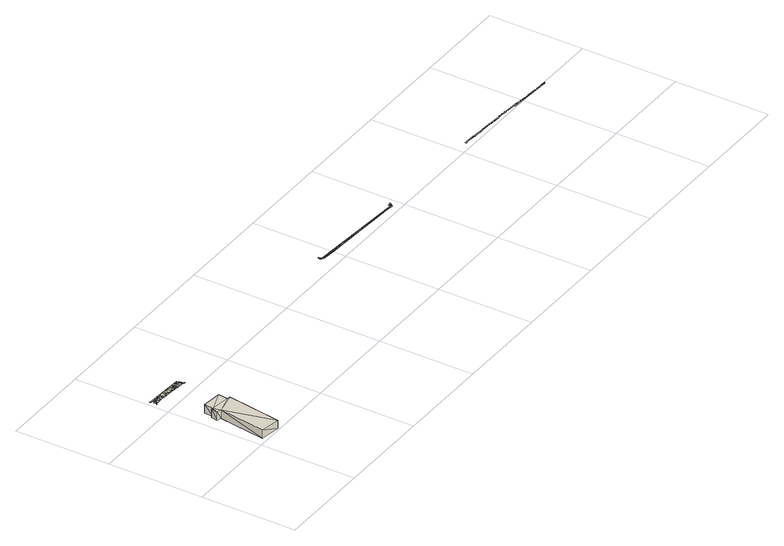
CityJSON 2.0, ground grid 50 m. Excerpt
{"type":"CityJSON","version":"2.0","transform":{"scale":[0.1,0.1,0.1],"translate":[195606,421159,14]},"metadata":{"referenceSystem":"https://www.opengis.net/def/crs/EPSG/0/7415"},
"CityObjects":{
"building1":{"type":"Building","attributes":{"3df_class":"Building","baseheight":15.1,"roofheight":4.62,"aanduidingrecordinactief":"0","pandstatus":"Pand in gebruik","aanduidingrecordcorrectie":"0","bouwjaar":"1962","begindatumtijdvakgeldigheid":"20110523","einddatumtijdvakgeldigheid":"21991231","shape_length":"92.80618834006887","shape_area":"360.55166550304006"},"geometry":[{"type":"Solid","lod":"1","boundaries":[[[[0,1,2]],[[0,3,1]],[[2,4,0]],[[5,6,0]],[[7,8,2]],[[0,4,5]],[[2,9,4]],[[2,8,9]],[[10,2,11]],[[10,7,2]],[[11,1,12]],[[11,2,1]],[[12,3,13]],[[12,1,3]],[[13,0,14]],[[13,3,0]],[[14,6,15]],[[14,0,6]],[[15,5,16]],[[15,6,5]],[[16,4,17]],[[16,5,4]],[[17,9,18]],[[17,4,9]],[[18,8,19]],[[18,9,8]],[[19,7,10]],[[19,8,7]],[[12,14,11]],[[13,14,12]],[[17,11,14]],[[15,16,14]],[[19,10,11]],[[17,14,16]],[[18,11,17]],[[19,11,18]]]]}]},
"landuse1":{"type":"LandUse","attributes":{"3df_class":"Terrain","bgt_status":"bestaand","bgt_functie":"berm","relatievehoogteligging":0,"bgt_fysiekvoorkomen":"half verhard","ondersteunendwegdeeloptalud":"false","plus_fysiekvoorkomen":"grasklinkers","aantal_punten":0},"geometry":[{"type":"MultiSurface","lod":"1","boundaries":[[[20,21,22]],[[23,24,25]],[[26,25,27]],[[28,29,30]],[[31,32,33]],[[34,35,36]],[[37,38,39]],[[40,34,36]],[[41,36,42]],[[43,44,45]],[[44,43,46]],[[46,47,48]],[[48,49,50]],[[51,52,53]],[[49,54,55]],[[56,57,58]],[[59,51,60]],[[53,23,61]],[[62,63,64]],[[65,66,67]],[[21,68,69]],[[21,20,68]],[[70,20,22]],[[71,72,73]],[[71,74,72]],[[71,75,76]],[[71,77,75]],[[71,78,77]],[[71,79,78]],[[80,48,50]],[[50,49,81]],[[40,82,38]],[[34,40,83]],[[25,24,27]],[[61,25,26]],[[47,49,48]],[[34,53,84]],[[30,72,28]],[[60,51,33]],[[21,69,85]],[[32,31,62]],[[65,61,66]],[[86,22,66]],[[21,85,64]],[[87,54,88]],[[67,22,21]],[[63,61,89]],[[51,31,33]],[[90,50,57]],[[37,39,83]],[[40,38,83]],[[89,61,65]],[[67,64,89]],[[61,23,25]],[[34,23,53]],[[51,53,31]],[[47,54,49]],[[91,92,43]],[[56,90,57]],[[93,82,94]],[[94,82,41]],[[64,67,21]],[[85,62,64]],[[62,31,63]],[[32,62,95]],[[69,68,96]],[[85,69,96]],[[82,93,97]],[[39,82,97]],[[98,81,55]],[[59,58,51]],[[57,81,98]],[[58,57,52]],[[72,74,70]],[[61,26,30]],[[29,61,30]],[[61,29,86]],[[88,54,43]],[[49,55,81]],[[94,99,91]],[[34,42,35]],[[91,99,92]],[[93,94,45]],[[98,53,52]],[[57,98,52]],[[53,61,63]],[[31,53,63]],[[42,99,41]],[[87,55,54]],[[43,92,88]],[[44,93,45]],[[36,82,40]],[[94,41,99]],[[36,35,42]],[[82,36,41]],[[86,72,22]],[[29,28,86]],[[73,26,79]],[[71,73,79]],[[30,26,73]],[[72,30,73]],[[22,67,66]],[[70,22,72]],[[89,65,67]],[[63,89,64]],[[86,28,72]],[[61,86,66]],[[42,34,84]],[[99,42,84]],[[84,53,88]],[[99,84,92]],[[88,53,87]],[[84,88,92]],[[38,82,39]],[[83,38,37]],[[43,54,47]],[[46,43,47]],[[45,94,91]],[[43,45,91]],[[58,52,51]],[[56,58,59]],[[50,81,57]],[[80,50,90]],[[87,53,98]],[[55,87,98]],[[85,96,95]],[[62,85,95]],[[100,75,101]],[[100,76,75]],[[101,77,102]],[[101,75,77]],[[102,78,103]],[[102,77,78]],[[103,79,104]],[[103,78,79]],[[104,26,105]],[[104,79,26]]]}]},
"plantcover1":{"type":"PlantCover","attributes":{"3df_class":"Forest","bgt_fysiekvoorkomen":"groenvoorziening","bgt_status":"bestaand","identificatienamespace":"NL.IMGeo","begroeidterreindeeloptalud":"false","relatievehoogteligging":0,"aantal_punten":0},"geometry":[{"type":"MultiSurface","lod":"1","boundaries":[[[106,107,108]],[[108,109,110]],[[108,107,109]],[[111,112,113]],[[114,115,116]],[[117,118,116]],[[116,118,114]],[[119,120,121]],[[122,117,120]],[[123,122,119]],[[124,110,125]],[[106,126,107]],[[124,108,110]],[[127,128,129]],[[130,124,125]],[[131,132,133]],[[128,127,134]],[[128,134,135]],[[106,122,136]],[[135,122,128]],[[137,138,139]],[[116,115,120]],[[117,116,120]],[[129,128,140]],[[141,142,143]],[[144,145,146]],[[147,148,149]],[[150,138,142]],[[151,152,153]],[[154,151,155]],[[106,148,111]],[[156,157,158]],[[154,159,160]],[[144,161,145]],[[154,160,156]],[[162,132,139]],[[163,148,164]],[[132,122,135]],[[165,154,166]],[[142,167,150]],[[158,161,144]],[[168,148,147]],[[126,113,112]],[[162,136,132]],[[169,148,163]],[[170,129,121]],[[141,171,170]],[[141,121,172]],[[167,142,172]],[[170,173,134]],[[170,133,173]],[[170,127,129]],[[141,170,121]],[[123,140,122]],[[120,119,122]],[[169,151,153]],[[155,169,163]],[[138,150,139]],[[167,136,150]],[[131,143,137]],[[141,131,171]],[[154,144,146]],[[169,155,151]],[[151,154,174]],[[149,148,153]],[[175,136,167]],[[172,175,167]],[[119,121,129]],[[140,119,129]],[[152,151,174]],[[168,147,112]],[[153,152,149]],[[169,153,148]],[[136,122,132]],[[106,136,148]],[[161,164,136]],[[175,146,145]],[[145,161,136]],[[175,145,136]],[[164,148,136]],[[159,165,161]],[[155,163,164]],[[166,155,164]],[[166,154,155]],[[159,154,165]],[[171,131,133]],[[170,171,133]],[[134,132,135]],[[170,134,127]],[[111,148,176]],[[112,111,176]],[[176,148,168]],[[112,176,168]],[[157,159,161]],[[144,154,156]],[[156,160,157]],[[144,156,158]],[[113,126,106]],[[111,113,106]],[[142,138,143]],[[172,142,141]],[[150,136,162]],[[139,150,162]],[[172,121,112]],[[154,172,112]],[[146,175,172]],[[154,146,172]],[[157,160,159]],[[158,157,161]],[[143,138,137]],[[141,143,131]],[[173,133,132]],[[134,173,132]],[[165,166,164]],[[161,165,164]],[[137,139,132]],[[131,137,132]],[[174,149,152]],[[174,147,149]],[[140,128,122]],[[119,140,123]],[[174,154,112]],[[147,174,112]],[[177,118,178]],[[177,114,118]],[[178,117,179]],[[178,118,117]],[[179,122,180]],[[179,117,122]],[[180,106,181]],[[180,122,106]],[[181,108,182]],[[181,106,108]],[[182,124,183]],[[182,108,124]],[[183,124,130]]]}]},
"landuse2":{"type":"LandUse","attributes":{"3df_class":"Terrain","bgt_fysiekvoorkomen":"erf","bgt_status":"bestaand","identificatienamespace":"NL.IMGeo","onbegroeidterreindeeloptalud":"false","relatievehoogteligging":0,"aantal_punten":0},"geometry":[{"type":"MultiSurface","lod":"1","boundaries":[[[184,185,186]],[[187,188,189]],[[190,188,186]],[[191,192,187]],[[193,194,192]],[[195,196,194]],[[197,198,196]],[[199,200,198]],[[201,202,200]],[[203,204,202]],[[205,206,204]],[[207,208,206]],[[209,210,208]],[[211,212,210]],[[212,213,214]],[[215,216,214]],[[216,217,218]],[[219,220,218]],[[221,222,220]],[[223,224,222]],[[225,226,227]],[[228,229,226]],[[230,231,229]],[[232,233,234]],[[232,235,233]],[[236,237,235]],[[238,239,240]],[[241,239,242]],[[242,243,244]],[[245,246,247]],[[248,249,246]],[[250,251,249]],[[252,253,251]],[[254,255,253]],[[256,257,258]],[[259,260,257]],[[261,262,260]],[[263,264,262]],[[265,266,264]],[[265,267,268]],[[266,265,268]],[[269,268,270]],[[271,272,273]],[[274,273,272]],[[275,274,272]],[[275,272,276]],[[277,275,276]],[[278,277,276]],[[279,278,280]],[[281,279,280]],[[282,283,284]],[[285,286,287]],[[286,288,287]],[[289,290,291]],[[290,292,293]],[[288,294,292]],[[288,295,294]],[[295,288,296]],[[296,297,298]],[[298,297,299]],[[300,301,302]],[[303,304,302]],[[286,283,282]],[[263,265,264]],[[262,261,263]],[[260,259,261]],[[256,259,257]],[[258,253,255]],[[252,254,253]],[[251,250,252]],[[248,250,249]],[[245,248,246]],[[247,244,305]],[[239,243,242]],[[241,240,239]],[[236,238,237]],[[235,232,236]],[[234,230,232]],[[228,230,229]],[[225,228,226]],[[227,223,225]],[[221,223,222]],[[220,219,221]],[[217,219,218]],[[216,215,217]],[[213,215,214]],[[212,211,213]],[[210,209,211]],[[207,209,208]],[[206,205,207]],[[203,205,204]],[[202,201,203]],[[199,201,200]],[[198,197,199]],[[196,306,197]],[[194,193,195]],[[191,193,192]],[[187,189,191]],[[190,189,188]],[[186,307,190]],[[185,307,186]],[[272,271,267]],[[308,283,286]],[[309,303,301]],[[285,308,286]],[[288,282,303]],[[282,267,265]],[[302,304,300]],[[299,309,300]],[[301,303,302]],[[297,303,309]],[[280,282,281]],[[282,280,276]],[[276,272,282]],[[278,276,280]],[[288,303,297]],[[296,288,297]],[[268,267,270]],[[266,268,269]],[[244,243,245]],[[242,244,247]],[[282,272,267]],[[293,291,290]],[[282,265,303]],[[286,282,288]],[[290,287,288]],[[292,290,288]],[[227,226,224]],[[223,227,224]],[[305,244,245]],[[247,305,245]],[[255,254,256]],[[258,255,256]],[[234,233,231]],[[230,234,231]],[[270,267,271]],[[269,270,271]],[[309,301,300]],[[297,309,299]],[[281,282,284]],[[279,281,284]],[[240,241,237]],[[238,240,237]],[[287,290,289]],[[285,287,289]],[[195,193,306]],[[196,195,306]],[[303,265,310]]]}]}
},
"vertices":[
[75,308,57],[60,276,57],[84,269,57],[67,309,57],[177,293,57],[183,345,57],[80,355,57],[47,24,57],[151,7,57],[194,291,57],[47,24,11],[84,269,11],[60,276,11],[67,309,11],[75,308,11],[80,355,11],[183,345,11],[177,293,11],[194,291,11],[151,7,11],
[66,574,17],[81,580,15],[61,585,17],[9,607,17],[20,602,15],[26,605,13],[29,596,16],[21,601,15],[46,595,14],[41,600,16],[36,595,15],[116,590,16],[107,572,16],[117,571,16],[222,596,17],[221,595,15],[221,585,15],[231,560,14],[226,575,15],[228,560,16],[226,580,13],[211,585,15],[216,595,15],[191,580,15],[198,563,16],[201,580,16],[187,564,16],[181,575,16],[177,565,16],[176,575,13],[166,570,17],[131,580,14],[146,580,16],[131,600,17],[181,580,16],[176,585,16],[147,568,17],[151,575,15],[146,575,15],[137,569,16],[127,570,16],[36,605,15],[101,575,15],[106,600,17],[86,595,15],[71,600,14],[61,600,16],[71,595,17],[76,573,17],[81,575,15],[56,574,17],[36,575,15],[51,585,14],[31,590,17],[46,575,15],[27,578,16],[25,576,16],[28,579,16],[28,581,17],[29,585,17],[167,566,17],[171,580,14],[221,575,15],[238,559,15],[206,595,17],[86,575,15],[56,600,15],[176,590,16],[186,595,16],[76,600,16],[157,567,17],[201,585,16],[196,590,15],[208,562,16],[206,580,15],[97,572,17],[87,573,17],[218,561,16],[171,585,15],[206,590,17],[25,576,8],[27,578,8],[28,579,8],[28,581,8],[29,585,8],[29,596,8],
[1950,544,15],[1956,543,15],[1955,549,15],[1957,543,15],[1959,547,15],[1925,545,13],[1904,537,16],[1935,540,16],[1420,593,14],[1414,593,18],[1415,590,14],[1421,583,14],[1420,589,14],[1430,570,16],[1420,575,17],[1424,565,17],[1425,579,15],[1435,575,13],[1956,554,14],[1965,558,15],[1948,534,16],[1460,570,13],[1460,575,9],[1445,570,16],[1953,559,8],[1505,570,14],[1470,575,11],[1480,570,16],[1465,570,15],[1465,575,10],[1550,570,13],[1520,570,14],[1525,565,17],[1525,570,15],[1440,575,13],[1510,560,15],[1525,560,17],[1515,565,16],[1605,555,19],[1605,565,15],[1595,555,17],[1880,545,15],[1775,555,12],[1805,550,16],[1530,565,17],[1785,545,18],[1795,545,16],[1785,550,16],[1675,550,17],[1735,555,16],[1630,555,16],[1625,560,16],[1620,560,15],[1670,560,16],[1655,555,18],[1615,565,12],[1535,570,14],[1765,555,13],[1695,560,14],[1675,560,15],[1685,555,17],[1565,560,15],[1890,545,13],[1775,550,15],[1475,565,17],[1495,565,14],[1585,555,18],[1475,570,16],[1850,540,16],[1590,560,17],[1905,545,15],[1420,593,8],[1420,589,8],[1421,583,8],[1425,579,8],[1950,544,8],[1955,549,8],[1956,554,8],
[2560,534,16],[2561,527,15],[2572,533,16],[2594,532,17],[2583,533,17],[2591,525,16],[2581,526,16],[2601,525,16],[2604,531,17],[2611,524,17],[2614,531,17],[2619,525,17],[2624,530,17],[2631,523,15],[2634,530,16],[2641,522,15],[2643,529,15],[2651,522,15],[2653,529,16],[2661,521,15],[2663,528,15],[2671,521,14],[2673,528,14],[2681,520,14],[2683,527,14],[2691,520,15],[2693,526,15],[2701,519,15],[2702,526,15],[2711,519,15],[2712,525,15],[2721,518,15],[2722,525,15],[2731,518,15],[2732,524,15],[2741,517,15],[2742,524,15],[2751,517,15],[2752,523,15],[2760,516,14],[2761,523,15],[2770,516,14],[2771,522,15],[2769,520,14],[2780,515,15],[2781,522,15],[2790,514,15],[2791,521,15],[2800,514,15],[2801,520,15],[2794,520,13],[2811,520,15],[2810,513,15],[2820,519,16],[2820,513,16],[2830,512,17],[2824,515,17],[2830,519,17],[2840,518,17],[2840,512,17],[2844,515,18],[2850,511,16],[2860,517,15],[2850,518,16],[2860,511,15],[2870,517,16],[2870,510,15],[2879,516,16],[2880,510,15],[2889,515,14],[2890,509,16],[2894,510,14],[2900,509,16],[2909,514,15],[2899,515,14],[2910,508,15],[2918,514,15],[2920,507,15],[2928,513,15],[2930,507,15],[2938,513,15],[2940,506,15],[2947,512,15],[2963,505,9],[2953,510,15],[2957,512,14],[2958,510,15],[2967,511,12],[2973,505,9],[2976,511,12],[2987,510,10],[2997,509,10],[3008,505,10],[3007,508,10],[3017,508,9],[3027,507,7],[3028,505,7],[3033,505,9],[3048,500,10],[3047,506,9],[3037,506,7],[3068,504,10],[3053,500,11],[3073,500,11],[3133,495,11],[3078,503,10],[3088,500,9],[3088,503,9],[3108,501,9],[3098,502,9],[3118,501,11],[3128,500,11],[3138,499,11],[3143,495,12],[3147,499,11],[3156,498,11],[3165,497,11],[3163,495,12],[3168,495,13],[3172,493,8],[3174,497,12],[2849,515,18],[2621,524,16],[2571,526,16],[3058,505,10],[3158,495,11],[2940,506,8]
]}
